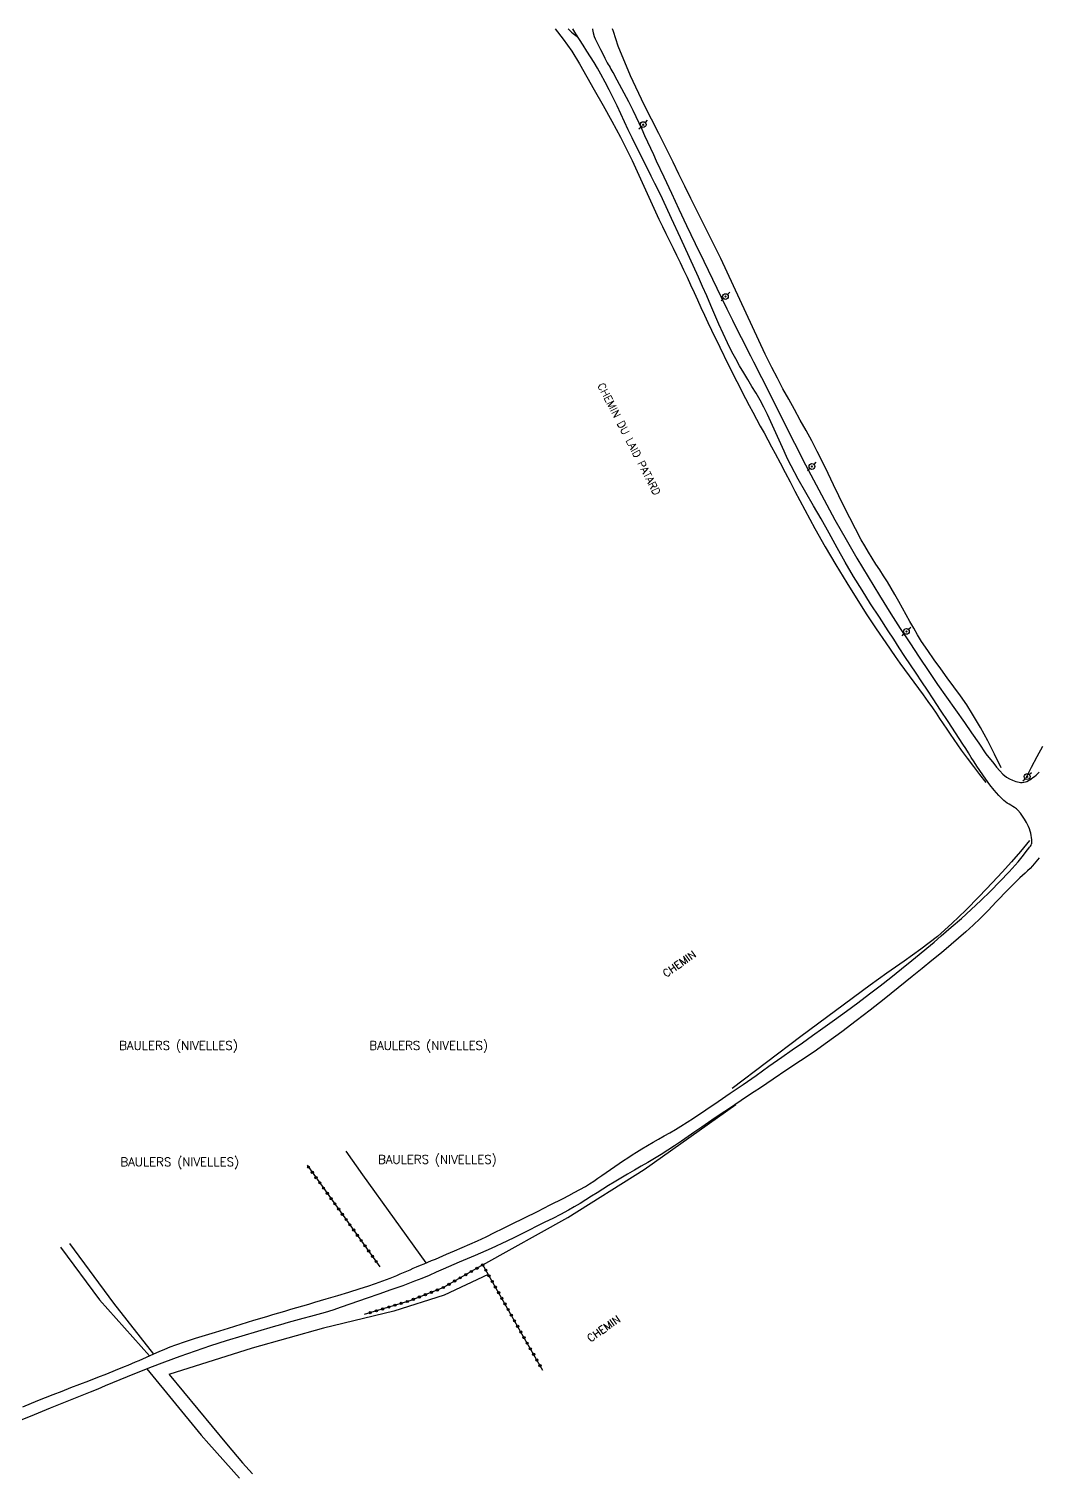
# Model space of a CAD drawing. Header units: millimetres. Extents: x 147000 to 148002, y 145000 to 146001.
# Drawn here: x 147436.2 to 147671, y 145663 to 146000 of the extents above; entities that cross this region are included whole.
import ezdxf
from ezdxf.enums import TextEntityAlignment as Align

# ---------------------------------------------------------------- set-up
doc = ezdxf.new("R2010")
doc.units = ezdxf.units.MM
doc.layers.get('0').update_dxf_attribs({"linetype": 'CONTINUOUS'})
for name, color, linetype in [('W0017', 7, 'CONTINUOUS'), ('W0071', 7, 'CONTINUOUS'), ('W0211', 2, 'CONTINUOUS'), ('W0323', 7, 'CONTINUOUS'), ('W0330', 7, 'CONTINUOUS'), ('W0473', 7, 'CONTINUOUS'), ('W0980', 7, 'CONTINUOUS'), ('W0989', 7, 'CONTINUOUS')]:
    doc.layers.add(name, color=color, linetype=linetype)
doc.styles.get("Standard").update_dxf_attribs({"font": 'romans.shx', "width": 0.85})

# ---------------------------------------------------------------- blocks, each defined once
blk = doc.blocks.new('T473')
for p, q in [((-0.166667, 0.166667), (0.166667, -0.166667)), ((-0.166667, -0.166667), (0.166667, 0.166667)), ((0.500001, 0.500001), (1.000002, 1.000002)), ((-1.000002, -1.000002), (-0.500001, -0.500001))]:
    blk.add_line(p, q)
blk.add_ellipse((0, 0), major_axis=(0.471405, 0.471405), ratio=1, start_param=5.4977871438, end_param=11.780972451)
blk = doc.blocks.new('t323o')
at = {"color": 0, "linetype": 'Continuous'}
for radius in [0.25, 0.15]:
    blk.add_circle((0, 0), radius, dxfattribs=at)

msp = doc.modelspace()

# ---------------------------------------------------------------- linework, layer by layer
at = {"layer": 'W0017'}
msp.add_lwpolyline([(147561.59, 146000), (147561.63, 145999.97), (147562.38, 145999.29), (147563.15, 145998.62), (147563.93, 145997.97)], dxfattribs=at)
at = {"layer": 'W0071'}
for points in [[(147434.81, 145679.62), (147438.32, 145681.03), (147441.85, 145682.44), (147443.92, 145683.26), (147445.99, 145684.06), (147448.07, 145684.86), (147450.15, 145685.66), (147452.23, 145686.46), (147454.3, 145687.28), (147456.37, 145688.1), (147458.43, 145688.94), (147459.29, 145689.3), (147460.14, 145689.66), (147460.99, 145690.03), (147461.84, 145690.4), (147462.69, 145690.78), (147463.54, 145691.15), (147464.4, 145691.52), (147465.25, 145691.89), (147466.52, 145692.43), (147467.79, 145692.98), (147469.06, 145693.52), (147470.35, 145694.02), (147472.65, 145694.81), (147474.96, 145695.54), (147477.29, 145696.24), (147479.61, 145696.95), (147482.59, 145697.88), (147485.56, 145698.81), (147488.54, 145699.72), (147491.53, 145700.63), (147492.92, 145701.05), (147494.32, 145701.46), (147495.72, 145701.87), (147497.12, 145702.27), (147498.52, 145702.68), (147499.92, 145703.08), (147501.32, 145703.49), (147502.71, 145703.9), (147505.35, 145704.68), (147507.99, 145705.46), (147510.62, 145706.25), (147513.25, 145707.08), (147515, 145707.67), (147516.75, 145708.27), (147518.49, 145708.89), (147520.21, 145709.54), (147520.99, 145709.85), (147521.76, 145710.17), (147522.52, 145710.49), (147523.28, 145710.82), (147524.05, 145711.16), (147524.81, 145711.49), (147525.57, 145711.82), (147526.34, 145712.15), (147527.21, 145712.51), (147528.08, 145712.88), (147528.96, 145713.24), (147529.83, 145713.6), (147530.7, 145713.97), (147531.58, 145714.33), (147532.45, 145714.7), (147533.32, 145715.07), (147535.11, 145715.85), (147536.91, 145716.63), (147538.7, 145717.41), (147540.48, 145718.22), (147542.47, 145719.15), (147544.44, 145720.11), (147546.42, 145721.07), (147548.39, 145722.04), (147551.4, 145723.53), (147554.41, 145725.02), (147557.4, 145726.54), (147560.39, 145728.07), (147561.69, 145728.74), (147563, 145729.42), (147564.29, 145730.11), (147565.56, 145730.85), (147566.54, 145731.46), (147567.5, 145732.1), (147568.46, 145732.76), (147569.42, 145733.41), (147570.42, 145734.09), (147571.42, 145734.77), (147572.41, 145735.46), (147573.41, 145736.15), (147574.4, 145736.84), (147575.41, 145737.51), (147576.42, 145738.18), (147577.44, 145738.83), (147578.71, 145739.62), (147580, 145740.38), (147581.3, 145741.13), (147582.6, 145741.86), (147583.91, 145742.6), (147585.2, 145743.34), (147586.5, 145744.1), (147587.77, 145744.88), (147590.67, 145746.73), (147593.55, 145748.63), (147596.4, 145750.56), (147599.24, 145752.5), (147602.24, 145754.58), (147605.23, 145756.68), (147608.21, 145758.8), (147611.2, 145760.91), (147613.6, 145762.59), (147616, 145764.27), (147618.39, 145765.96), (147620.77, 145767.66), (147623.5, 145769.62), (147626.23, 145771.59), (147628.93, 145773.58), (147631.62, 145775.6), (147634.11, 145777.52), (147636.57, 145779.45), (147639.02, 145781.41), (147641.46, 145783.38), (147643.18, 145784.79), (147644.9, 145786.22), (147646.61, 145787.65), (147648.3, 145789.1), (147650.63, 145791.12), (147652.96, 145793.15), (147655.25, 145795.22), (147657.5, 145797.33), (147659.73, 145799.52), (147661.92, 145801.74), (147664.06, 145804.01), (147666.14, 145806.34), (147666.8, 145807.11), (147667.43, 145807.91), (147668.04, 145808.72), (147668.64, 145809.54), (147668.82, 145809.77), (147669, 145810), (147669.16, 145810.24), (147669.28, 145810.51), (147669.31, 145810.63), (147669.33, 145810.74), (147669.34, 145810.86), (147669.35, 145810.98), (147669.34, 145811.1), (147669.34, 145811.21), (147669.33, 145811.33), (147669.32, 145811.45), (147669.27, 145811.96), (147669.2, 145812.47), (147669.1, 145812.97), (147668.97, 145813.47), (147668.79, 145814), (147668.57, 145814.52), (147668.33, 145815.02), (147668.07, 145815.51), (147667.64, 145816.25), (147667.2, 145816.98), (147666.69, 145817.67), (147666.12, 145818.32), (147665.75, 145818.66), (147665.34, 145818.96), (147664.91, 145819.23), (147664.47, 145819.49), (147664.04, 145819.74), (147663.61, 145820.01), (147663.19, 145820.3), (147662.8, 145820.62), (147661.65, 145821.76), (147660.6, 145822.99), (147659.6, 145824.27), (147658.64, 145825.56), (147657.92, 145826.54), (147657.23, 145827.55), (147656.56, 145828.57), (147655.91, 145829.59), (147655.26, 145830.62), (147654.62, 145831.65), (147653.97, 145832.68), (147653.31, 145833.7), (147651.59, 145836.34), (147649.86, 145838.98), (147648.14, 145841.62), (147646.41, 145844.25), (147645.1, 145846.23), (147643.79, 145848.2), (147642.47, 145850.17), (147641.16, 145852.14), (147639.84, 145854.11), (147638.53, 145856.09), (147637.23, 145858.07), (147635.93, 145860.06), (147633.9, 145863.2), (147631.88, 145866.35), (147629.88, 145869.51), (147627.93, 145872.71), (147625.99, 145876.03), (147624.1, 145879.38), (147622.22, 145882.74), (147620.34, 145886.09), (147618.58, 145889.15), (147616.8, 145892.2), (147615.04, 145895.28), (147613.38, 145898.39), (147612.54, 145900.08), (147611.74, 145901.79), (147610.97, 145903.5), (147610.22, 145905.23), (147609.46, 145906.95), (147608.69, 145908.67), (147607.89, 145910.37), (147607.04, 145912.06), (147606.16, 145913.69), (147605.24, 145915.3), (147604.29, 145916.89), (147603.33, 145918.47), (147602.37, 145920.06), (147601.42, 145921.65), (147600.51, 145923.27), (147599.64, 145924.9), (147598.58, 145927.04), (147597.57, 145929.19), (147596.6, 145931.36), (147595.65, 145933.55), (147594.72, 145935.73), (147593.78, 145937.92), (147592.83, 145940.1), (147591.86, 145942.27), (147589.79, 145946.84), (147587.71, 145951.4), (147585.61, 145955.95), (147583.47, 145960.49), (147582.61, 145962.27), (147581.74, 145964.04), (147580.86, 145965.81), (147579.98, 145967.58), (147579.1, 145969.35), (147578.21, 145971.12), (147577.33, 145972.88), (147576.45, 145974.66), (147575.55, 145976.51), (147574.67, 145978.37), (147573.79, 145980.24), (147572.92, 145982.11), (147572.03, 145983.97), (147571.12, 145985.82), (147570.18, 145987.66), (147569.2, 145989.48), (147568.42, 145990.85), (147567.6, 145992.2), (147566.76, 145993.54), (147565.91, 145994.87), (147565.05, 145996.2), (147564.19, 145997.52), (147563.35, 145998.86), (147562.64, 146000)], [(147567.21, 146000), (147567.22, 145999.91), (147567.4, 145999.07), (147567.63, 145998.25), (147567.82, 145997.74), (147568.05, 145997.25), (147568.3, 145996.77), (147568.55, 145996.29), (147569.07, 145995.25), (147569.59, 145994.21), (147570.12, 145993.18), (147570.67, 145992.15), (147570.88, 145991.77), (147571.09, 145991.4), (147571.3, 145991.03), (147571.52, 145990.65), (147571.74, 145990.28), (147571.95, 145989.91), (147572.16, 145989.54), (147572.37, 145989.16), (147573.46, 145987.16), (147574.52, 145985.15), (147575.57, 145983.12), (147576.59, 145981.09), (147577.3, 145979.64), (147577.99, 145978.17), (147578.68, 145976.71), (147579.35, 145975.24), (147580.03, 145973.76), (147580.7, 145972.29), (147581.37, 145970.82), (147582.05, 145969.36), (147583.81, 145965.6), (147585.56, 145961.84), (147587.32, 145958.09), (147589.1, 145954.34), (147591.1, 145950.15), (147593.11, 145945.97), (147595.14, 145941.79), (147597.17, 145937.62), (147598.48, 145934.94), (147599.8, 145932.26), (147601.12, 145929.58), (147602.45, 145926.91), (147603.18, 145925.46), (147603.92, 145924.01), (147604.66, 145922.57), (147605.4, 145921.12), (147606.14, 145919.68), (147606.88, 145918.23), (147607.62, 145916.79), (147608.35, 145915.34), (147609.33, 145913.39), (147610.3, 145911.45), (147611.26, 145909.5), (147612.23, 145907.55), (147613.19, 145905.6), (147614.17, 145903.66), (147615.15, 145901.72), (147616.15, 145899.78), (147618.59, 145895.13), (147621.06, 145890.48), (147623.58, 145885.87), (147626.16, 145881.28), (147628.7, 145876.92), (147631.29, 145872.59), (147633.92, 145868.29), (147636.59, 145864.01), (147638.75, 145860.62), (147640.95, 145857.25), (147643.17, 145853.91), (147645.41, 145850.57), (147647.45, 145847.59), (147649.51, 145844.63), (147651.58, 145841.68), (147653.66, 145838.74), (147655.33, 145836.32), (147656.99, 145833.89), (147658.69, 145831.48), (147660.5, 145829.16), (147661.17, 145828.33), (147661.87, 145827.49), (147662.62, 145826.71), (147663.47, 145826.02), (147664.15, 145825.62), (147664.86, 145825.29), (147665.6, 145825.03), (147666.37, 145824.85), (147666.74, 145824.81), (147667.12, 145824.8), (147667.49, 145824.83), (147667.86, 145824.91), (147668.22, 145825.04), (147668.56, 145825.23), (147668.88, 145825.43), (147669.19, 145825.64), (147669.58, 145825.91), (147669.97, 145826.18), (147670.34, 145826.48), (147670.7, 145826.79), (147671.04, 145827.15)], [(147671.05, 145807.26), (147670.67, 145806.78), (147670.29, 145806.31), (147669.89, 145805.85), (147669.48, 145805.4), (147668.93, 145804.81), (147668.35, 145804.24), (147667.77, 145803.68), (147667.18, 145803.13), (147666.59, 145802.58), (147666, 145802.03), (147665.41, 145801.47), (147664.84, 145800.9), (147663.89, 145799.94), (147662.95, 145798.96), (147662.01, 145797.98), (147661.09, 145797), (147660.16, 145796.01), (147659.22, 145795.04), (147658.27, 145794.07), (147657.3, 145793.12), (147655.67, 145791.57), (147654, 145790.05), (147652.31, 145788.55), (147650.61, 145787.08), (147648.37, 145785.19), (147646.11, 145783.35), (147643.83, 145781.52), (147641.55, 145779.68), (147639.92, 145778.36), (147638.29, 145777.03), (147636.66, 145775.72), (147635.01, 145774.41), (147631.75, 145771.86), (147628.48, 145769.33), (147625.19, 145766.83), (147621.85, 145764.38), (147618.73, 145762.18), (147615.58, 145760.04), (147612.41, 145757.93), (147609.24, 145755.8), (147607.75, 145754.81), (147606.27, 145753.81), (147604.78, 145752.82), (147603.28, 145751.83), (147601.79, 145750.84), (147600.3, 145749.84), (147598.81, 145748.85), (147597.33, 145747.85), (147595.75, 145746.78), (147594.18, 145745.7), (147592.61, 145744.61), (147591.04, 145743.52), (147589.47, 145742.43), (147587.89, 145741.36), (147586.3, 145740.3), (147584.7, 145739.26), (147583.17, 145738.3), (147581.63, 145737.37), (147580.07, 145736.44), (147578.51, 145735.53), (147576.95, 145734.62), (147575.39, 145733.71), (147573.83, 145732.8), (147572.28, 145731.87), (147570.95, 145731.05), (147569.62, 145730.22), (147568.3, 145729.39), (147566.98, 145728.55), (147565.65, 145727.72), (147564.32, 145726.9), (147562.98, 145726.1), (147561.62, 145725.33), (147559.81, 145724.35), (147557.97, 145723.42), (147556.12, 145722.51), (147554.28, 145721.59), (147552.54, 145720.71), (147550.81, 145719.82), (147549.07, 145718.95), (147547.31, 145718.11), (147543.64, 145716.42), (147539.95, 145714.8), (147536.24, 145713.2), (147532.53, 145711.61), (147530.87, 145710.88), (147529.22, 145710.16), (147527.55, 145709.45), (147525.88, 145708.78), (147523.13, 145707.75), (147520.37, 145706.77), (147517.59, 145705.81), (147514.82, 145704.85), (147512.83, 145704.15), (147510.84, 145703.44), (147508.84, 145702.75), (147506.83, 145702.09), (147505.11, 145701.57), (147503.39, 145701.07), (147501.66, 145700.58), (147499.93, 145700.11), (147498.2, 145699.64), (147496.47, 145699.17), (147494.74, 145698.68), (147493.02, 145698.19), (147489.36, 145697.12), (147485.7, 145696.05), (147482.06, 145694.95), (147478.43, 145693.79), (147474.86, 145692.57), (147471.31, 145691.3), (147467.77, 145689.99), (147464.24, 145688.65), (147462.52, 145687.97), (147460.79, 145687.28), (147459.07, 145686.58), (147457.36, 145685.87), (147455.64, 145685.16), (147453.93, 145684.45), (147452.21, 145683.74), (147450.49, 145683.04), (147445.83, 145681.14), (147441.16, 145679.25), (147436.49, 145677.37), (147431.81, 145675.52)]]:
    msp.add_lwpolyline(points, dxfattribs=at)
at = {"layer": 'W0211'}
for points in [[(147558.58, 146000), (147560.43, 145997.65), (147562.41, 145994.81), (147564.22, 145991.87), (147565.94, 145988.88), (147567.65, 145985.88), (147569.72, 145982.24), (147571.74, 145978.56), (147573.71, 145974.86), (147575.61, 145971.12), (147576.44, 145969.44), (147577.24, 145967.73), (147578.02, 145966.03), (147578.78, 145964.31), (147579.54, 145962.59), (147580.31, 145960.88), (147581.08, 145959.17), (147581.87, 145957.46), (147582.67, 145955.78), (147583.48, 145954.09), (147584.3, 145952.41), (147585.12, 145950.73), (147585.94, 145949.06), (147586.76, 145947.38), (147587.57, 145945.69), (147588.38, 145944.01), (147589.2, 145942.26), (147590.01, 145940.5), (147590.82, 145938.74), (147591.63, 145936.98), (147592.44, 145935.22), (147593.25, 145933.46), (147594.07, 145931.71), (147594.9, 145929.96), (147596.83, 145925.98), (147598.78, 145922), (147600.76, 145918.04), (147602.78, 145914.1), (147603.63, 145912.48), (147604.49, 145910.87), (147605.36, 145909.27), (147606.23, 145907.67), (147607.11, 145906.07), (147607.98, 145904.47), (147608.85, 145902.87), (147609.72, 145901.27), (147610.87, 145899.09), (147612.01, 145896.9), (147613.14, 145894.71), (147614.27, 145892.52), (147615.4, 145890.33), (147616.55, 145888.15), (147617.72, 145885.98), (147618.91, 145883.82), (147621.32, 145879.59), (147623.79, 145875.39), (147626.32, 145871.22), (147628.89, 145867.08), (147631.01, 145863.79), (147633.18, 145860.53), (147635.38, 145857.29), (147637.61, 145854.06), (147638.67, 145852.56), (147639.75, 145851.07), (147640.83, 145849.58), (147641.92, 145848.1), (147643.01, 145846.62), (147644.1, 145845.13), (147645.18, 145843.64), (147646.24, 145842.14), (147647.09, 145840.92), (147647.92, 145839.69), (147648.75, 145838.45), (147649.58, 145837.21), (147650.4, 145835.98), (147651.24, 145834.74), (147652.08, 145833.52), (147652.94, 145832.31), (147654.34, 145830.4), (147655.76, 145828.51), (147657.21, 145826.64), (147658.68, 145824.79)], [(147662.18, 145828.15), (147660.68, 145831.35), (147659.08, 145834.5), (147657.39, 145837.59), (147655.59, 145840.64), (147654.2, 145842.82), (147652.74, 145844.96), (147651.24, 145847.06), (147649.7, 145849.15), (147648.16, 145851.22), (147646.64, 145853.31), (147645.16, 145855.44), (147643.73, 145857.6), (147642.79, 145859.12), (147641.88, 145860.66), (147641, 145862.21), (147640.13, 145863.78), (147639.26, 145865.34), (147638.4, 145866.9), (147637.52, 145868.46), (147636.61, 145870), (147635.76, 145871.41), (147634.88, 145872.81), (147634, 145874.2), (147633.11, 145875.58), (147632.23, 145876.97), (147631.36, 145878.37), (147630.51, 145879.79), (147629.69, 145881.22), (147628.33, 145883.74), (147627.02, 145886.29), (147625.75, 145888.86), (147624.51, 145891.44), (147623.28, 145894.03), (147622.04, 145896.61), (147620.77, 145899.18), (147619.48, 145901.73), (147618.18, 145904.19), (147616.86, 145906.63), (147615.52, 145909.05), (147614.17, 145911.48), (147612.83, 145913.9), (147611.5, 145916.33), (147610.19, 145918.78), (147608.93, 145921.25), (147607.37, 145924.38), (147605.86, 145927.54), (147604.38, 145930.71), (147602.92, 145933.9), (147601.47, 145937.08), (147600.01, 145940.26), (147598.54, 145943.43), (147597.03, 145946.6), (147595.67, 145949.41), (147594.29, 145952.22), (147592.89, 145955.02), (147591.49, 145957.82), (147590.1, 145960.61), (147588.7, 145963.41), (147587.32, 145966.22), (147585.95, 145969.03), (147582.64, 145975.71), (147579.26, 145982.37), (147576.04, 145989.11), (147573.2, 145996.02), (147572.61, 145997.7), (147572.07, 145999.4), (147571.91, 146000)], [(147671.85, 145833.16), (147670.49, 145830.74), (147669.19, 145828.29), (147667.94, 145825.81)], [(147668.78, 145811.26), (147666.71, 145808.76), (147664.6, 145806.31), (147662.43, 145803.9), (147660.23, 145801.53), (147657.13, 145798.29), (147653.98, 145795.09), (147650.74, 145791.98), (147647.38, 145789), (147645.5, 145787.48), (147643.58, 145786.01), (147641.63, 145784.59), (147639.65, 145783.2), (147637.66, 145781.83), (147635.67, 145780.46), (147633.7, 145779.08), (147631.74, 145777.66), (147623.69, 145771.7), (147615.65, 145765.71), (147607.64, 145759.68), (147599.66, 145753.63)]]:
    msp.add_lwpolyline(points, dxfattribs=at)
at = {"layer": 'W0323'}
for points in [[(147500.88, 145735.79), (147517.83, 145712.18)], [(147555.65, 145688.07), (147551.2, 145695.89), (147541.74, 145712.6), (147532.46, 145707.29), (147524.79, 145704.26), (147514.12, 145701.08)]]:
    msp.add_lwpolyline(points, dxfattribs=at)
at = {"layer": 'W0330'}
for points in [[(147541.71, 145712.59), (147561.46, 145723.61), (147579.21, 145734.8), (147600.57, 145749.93)], [(147528.54, 145713.07), (147513.87, 145733.57), (147509.99, 145739.01)], [(147465.27, 145691.88), (147455.98, 145703.68), (147445.71, 145717.61)], [(147443.55, 145716.75), (147452.61, 145704.44), (147464.22, 145691.44)], [(147542.98, 145710.4), (147532.76, 145705.59), (147521.02, 145701.86), (147504.68, 145697.87), (147488.14, 145693.26), (147468.78, 145687.08)], [(147463.63, 145688.4), (147476.27, 145672.99), (147478.04, 145671)], [(147468.79, 145687.09), (147482.18, 145671)], [(147478.04, 145671), (147485.14, 145663.04)], [(147482.18, 145671), (147485.88, 145666.56), (147488.16, 145664.01)]]:
    msp.add_lwpolyline(points, dxfattribs=at)

# ---------------------------------------------------------------- block references
at = {"layer": 'W0323'}
for p, rotation in [((147501.21, 145735.33), 305.6643002678742), ((147502.09, 145734.11), 305.6643002678742), ((147502.96, 145732.89), 305.6643002678742), ((147503.84, 145731.68), 305.6643002678742), ((147504.71, 145730.46), 305.6643002678742), ((147505.59, 145729.24), 305.6643002678742), ((147506.46, 145728.02), 305.6643002678742), ((147507.33, 145726.8), 305.6643002678742), ((147508.21, 145725.58), 305.6643002678742), ((147509.08, 145724.36), 305.6643002678742), ((147509.96, 145723.15), 305.6643002678742), ((147510.83, 145721.93), 305.6643002678742), ((147511.71, 145720.71), 305.6643002678742), ((147512.58, 145719.49), 305.6643002678742), ((147513.46, 145718.27), 305.6643002678742), ((147514.33, 145717.05), 305.6643002678742), ((147515.21, 145715.83), 305.6643002678742), ((147516.08, 145714.61), 305.6643002678742), ((147516.95, 145713.4), 305.6643002678742), ((147539.07, 145711.07), 209.7687941148851), ((147540.37, 145711.82), 209.7687941148851), ((147541.68, 145712.56), 209.7687941148851), ((147542.44, 145711.36), 119.5090975271669), ((147532.56, 145707.35), 209.7687941148851), ((147533.86, 145708.09), 209.7687941148851), ((147535.17, 145708.84), 209.7687941148851), ((147536.47, 145709.58), 209.7687941148851), ((147537.77, 145710.33), 209.7687941148851), ((147543.18, 145710.06), 119.5090975271669), ((147543.92, 145708.75), 119.5090975271669), ((147544.66, 145707.44), 119.5090975271669), ((147524.18, 145704.08), 196.5893322091099), ((147525.59, 145704.58), 201.5639421348945), ((147526.99, 145705.13), 201.5639421348945), ((147528.38, 145705.68), 201.5639421348945), ((147529.78, 145706.23), 201.5639421348945), ((147531.17, 145706.78), 201.5639421348945), ((147545.4, 145706.14), 119.5090975271669), ((147546.14, 145704.83), 119.5090975271669), ((147515.56, 145701.51), 196.5893322091099), ((147516.99, 145701.93), 196.5893322091099), ((147518.43, 145702.36), 196.5893322091099), ((147519.87, 145702.79), 196.5893322091099), ((147521.31, 145703.22), 196.5893322091099), ((147522.74, 145703.65), 196.5893322091099), ((147546.88, 145703.53), 119.5090975271669), ((147547.62, 145702.22), 119.5090975271669), ((147548.35, 145700.92), 119.5090975271669), ((147549.09, 145699.61), 119.5090975271669), ((147549.83, 145698.31), 119.5090975271669), ((147550.57, 145697), 119.5090975271669), ((147551.31, 145695.7), 119.6413404905244), ((147552.05, 145694.39), 119.6413404905244), ((147552.79, 145693.09), 119.6413404905244), ((147553.54, 145691.79), 119.6413404905244), ((147554.28, 145690.48), 119.6413404905244), ((147555.02, 145689.18), 119.6413404905244)]:
    msp.add_blockref('t323o', p, dxfattribs=dict(at, rotation=rotation))
at = {"layer": 'W0473'}
for p in [(147579.01, 145977.76), (147598.12, 145937.78), (147618.23, 145898.26), (147640.19, 145859.91), (147668.26, 145826.14)]:
    msp.add_blockref('T473', p, dxfattribs=at)

# ---------------------------------------------------------------- texts
at = {"layer": 'W0980'}
for p in [(147471, 145763.49), (147529.15, 145763.49), (147471.29, 145736.41), (147531.18, 145736.99)]:
    msp.add_text('BAULERS (NIVELLES)', height=2, dxfattribs=at).set_placement(p, align=Align.MIDDLE)
at = {"layer": 'W0989'}
for s, rotation, p in [('CHEMIN DU LAID PATARD  ', 297.1837, (147568.33, 145917.12)), ('CHEMIN', 35.1201, (147584.35, 145779.39)), ('CHEMIN', 35.1201, (147566.77, 145694.56))]:
    msp.add_text(s, height=1.75, rotation=rotation, dxfattribs=at).set_placement(p)

doc.saveas('drawing.dxf')
